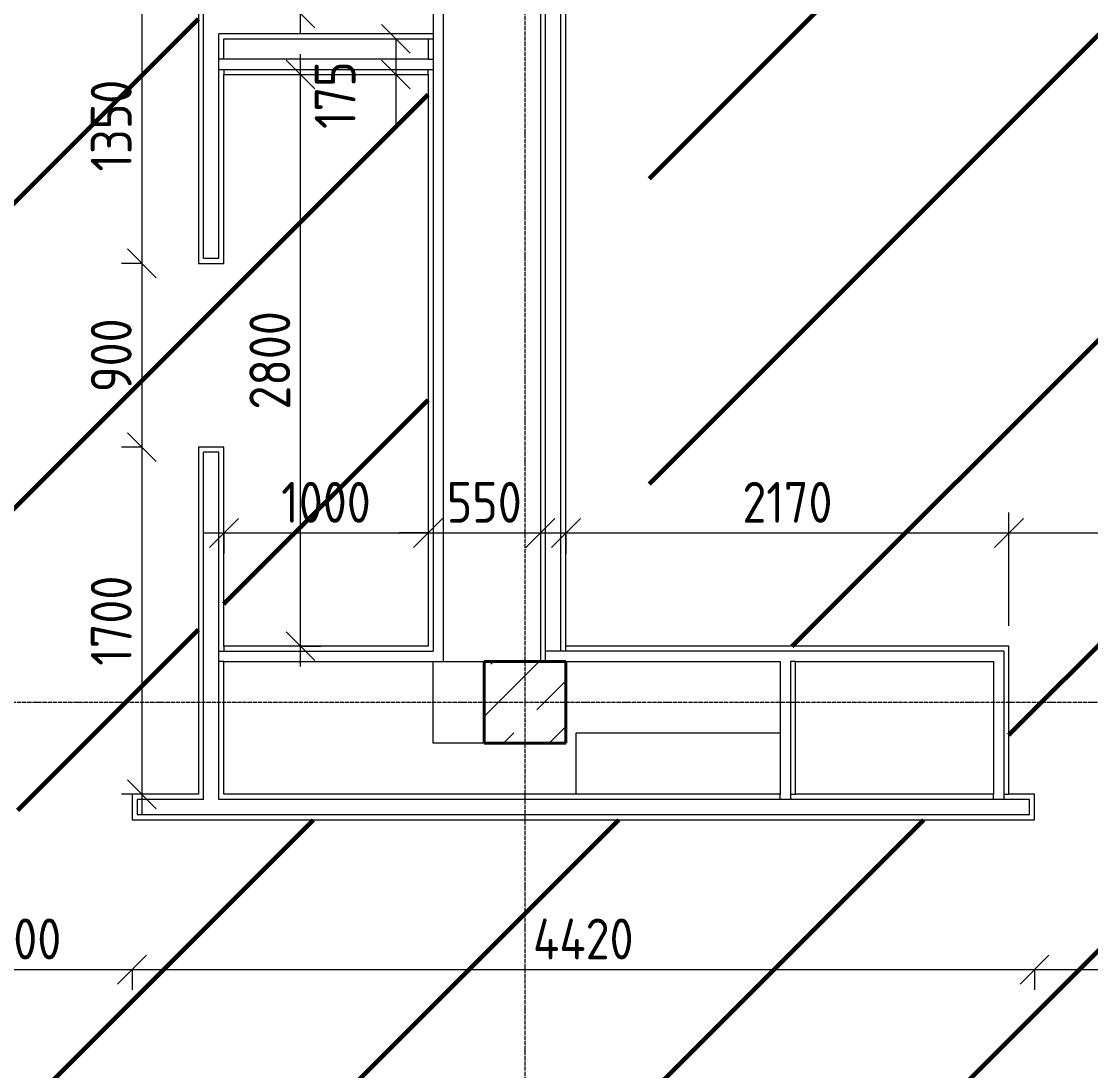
# Model space of a CAD drawing. Header units: millimetres. Extents: x -56773 to 323062, y -262288 to 76460.
# Drawn here: x -5658 to -421, y -148996 to -143857 of the extents above; entities that cross this region are included whole.
import ezdxf

# ---------------------------------------------------------------- set-up
doc = ezdxf.new("R2010")
doc.units = ezdxf.units.MM
doc.linetypes.add('ADSK_Линия сетки', pattern=[25, 20, -2.5, 0, -2.5])
for name, color, linetype, lineweight in [('1.1)Стяжка керамзит  2 этаж', 5, 'Continuous', 60), ('Несущие колонны', 7, 'Continuous', 18), ('Оси', 7, 'Continuous', 9), ('Перекрытие', 7, 'Continuous', 18), ('Размеры', 7, 'Continuous', 9), ('Стены внутренние', 7, 'Continuous', 18), ('Стены штриховка', 7, 'Continuous', 9)]:
    doc.layers.add(name, color=color, linetype=linetype, lineweight=lineweight)
doc.styles.add('GOST Common_3', font='', dxfattribs={"width": 0.9, "height": 200})
doc.styles.get('GOST Common_3').set_extended_font_data('GOST Common')
doc.dimstyles.new('ADSK_Основной_2_0', dxfattribs={"dimscale": 304.8, "dimtxt": 201.142999, "dimasz": 0.463911, "dimexe": 0.328084, "dimexo": 0.328084, "dimgap": 0.164042, "dimtad": 1, "dimdec": 3, "dimrnd": 0.001, "dimdsep": 46, "dimtxsty": 'GOST Common_3', "dimblk1": 'OBLIQUE', "dimblk2": 'OBLIQUE', "dimsah": 1, "dimcen": 0.09, "dimdle": 0.328084, "dimazin": 2, "dimtfac": 1, "dimtdec": 4, "dimtix": 1, "dimtmove": 0, "dimatfit": 3, "dimfxl": 1, "dimtvp": 1, "dimtolj": 1, "dimtzin": 0, "dimlwd": 20, "dimlwe": 20, "dimarcsym": 2})
doc.dimstyles.new('ADSK_Основной_2_0_1', dxfattribs={"dimscale": 304.8, "dimtxt": 201.142999, "dimasz": 0.463911, "dimexe": 0.328084, "dimexo": 0.328084, "dimgap": 0.164042, "dimtad": 1, "dimdec": 3, "dimrnd": 0.001, "dimdsep": 46, "dimtxsty": 'GOST Common_3', "dimblk1": 'OBLIQUE', "dimblk2": 'OBLIQUE', "dimsah": 1, "dimcen": 0.09, "dimdle": 0.328084, "dimazin": 2, "dimtfac": 1, "dimtdec": 4, "dimtix": 1, "dimtmove": 1, "dimatfit": 3, "dimfxl": 1, "dimtvp": 1, "dimtolj": 1, "dimtzin": 0, "dimlwd": 20, "dimlwe": 20, "dimarcsym": 2})
doc.dimstyles.new('ADSK_Основной_2_0_2', dxfattribs={"dimscale": 304.8, "dimtxt": 201.142999, "dimasz": 0.463911, "dimexe": 0.328084, "dimexo": 0.328084, "dimgap": 0.164042, "dimtad": 1, "dimdec": 3, "dimrnd": 0.001, "dimdsep": 46, "dimtxsty": 'GOST Common_3', "dimblk1": 'OBLIQUE', "dimblk2": 'OBLIQUE', "dimsah": 1, "dimcen": 0.09, "dimdle": 0.328084, "dimazin": 2, "dimtfac": 1, "dimtdec": 4, "dimtix": 1, "dimtmove": 0, "dimatfit": 3, "dimfxl": 1, "dimtvp": 1, "dimtolj": 1, "dimtzin": 0, "dimlwd": 20, "dimlwe": 20, "dimarcsym": 2})

# ---------------------------------------------------------------- blocks, each defined once
blk = doc.blocks.new('ADSK_КолоннаЖБ_Прямоугольная - 400x400 мм-1807143-Кладочный план 3-го этажа')
at = {"layer": 'Несущие колонны', "lineweight": 40}
for p, q in [((-200, 200), (200, 200)), ((-200, -200), (-200, 200)), ((200, 200), (200, -200)), ((200, -200), (-200, -200))]:
    blk.add_line(p, q, dxfattribs=at)
blk = doc.blocks.new('_Oblique')
at = {"color": 0, "linetype": 'ByBlock', "lineweight": -2}
blk.add_line((-0.5, -0.5), (0.5, 0.5), dxfattribs=at)
blk = doc.blocks.new('*D5490')
at = {"layer": 'Defpoints', "color": 0, "transparency": 16777216}
for p in [(-6215.6, -148401.5), (-5115.6, -148401.5), (-5115.6, -148501.5)]:
    blk.add_point(p, dxfattribs=at)
at = {"layer": 'Размеры', "color": 0, "lineweight": 20, "transparency": 16777216}
for p, q in [((-6315.6, -148501.5), (-5015.6, -148501.5)), ((-6215.6, -148501.5), (-6215.6, -148601.5)), ((-5115.6, -148501.5), (-5115.6, -148601.5))]:
    blk.add_line(p, q, dxfattribs=at)
at = {"layer": 'Размеры', "color": 0, "lineweight": 20, "transparency": 16777216, "xscale": 141.4, "yscale": 141.4, "zscale": 141.4, "rotation": 180}
blk.add_blockref('_Oblique', (-6215.6, -148501.5), dxfattribs=at)
at = {"layer": 'Размеры', "color": 0, "lineweight": 20, "transparency": 16777216, "xscale": 141.4, "yscale": 141.4, "zscale": 141.4}
blk.add_blockref('_Oblique', (-5115.6, -148501.5), dxfattribs=at)
at = {"layer": 'Размеры', "color": 0, "lineweight": 9, "transparency": 16777216, "insert": (-5665.6, -148351.5), "char_height": 200, "width": 515.472, "attachment_point": 5, "style": 'GOST Common_3'}
blk.add_mtext('\\A1;1100', dxfattribs=at)
blk = doc.blocks.new('*D5491')
at = {"layer": 'Defpoints', "color": 0, "transparency": 16777216}
for p in [(-5115.6, -148401.5), (-695.6, -148401.5), (-695.6, -148501.5)]:
    blk.add_point(p, dxfattribs=at)
at = {"layer": 'Размеры', "color": 0, "lineweight": 20, "transparency": 16777216}
for p, q in [((-5215.6, -148501.5), (-595.6, -148501.5)), ((-5115.6, -148501.5), (-5115.6, -148601.5)), ((-695.6, -148501.5), (-695.6, -148601.5))]:
    blk.add_line(p, q, dxfattribs=at)
at = {"layer": 'Размеры', "color": 0, "lineweight": 20, "transparency": 16777216, "xscale": 141.4, "yscale": 141.4, "zscale": 141.4, "rotation": 180}
blk.add_blockref('_Oblique', (-5115.6, -148501.5), dxfattribs=at)
at = {"layer": 'Размеры', "color": 0, "lineweight": 20, "transparency": 16777216, "xscale": 141.4, "yscale": 141.4, "zscale": 141.4}
blk.add_blockref('_Oblique', (-695.6, -148501.5), dxfattribs=at)
at = {"layer": 'Размеры', "color": 0, "lineweight": 9, "transparency": 16777216, "insert": (-2905.6, -148351.5), "char_height": 200, "width": 646.385, "attachment_point": 5, "style": 'GOST Common_3'}
blk.add_mtext('\\A1;4420', dxfattribs=at)
blk = doc.blocks.new('*D5492')
at = {"layer": 'Defpoints', "color": 0, "transparency": 16777216}
for p in [(-695.6, -148401.5), (504.4, -148401.5), (504.4, -148501.5)]:
    blk.add_point(p, dxfattribs=at)
at = {"layer": 'Размеры', "color": 0, "lineweight": 20, "transparency": 16777216}
for p, q in [((-795.6, -148501.5), (604.4, -148501.5)), ((-695.6, -148501.5), (-695.6, -148601.5)), ((504.4, -148501.5), (504.4, -148601.5))]:
    blk.add_line(p, q, dxfattribs=at)
at = {"layer": 'Размеры', "color": 0, "lineweight": 20, "transparency": 16777216, "xscale": 141.4, "yscale": 141.4, "zscale": 141.4, "rotation": 180}
blk.add_blockref('_Oblique', (-695.6, -148501.5), dxfattribs=at)
at = {"layer": 'Размеры', "color": 0, "lineweight": 20, "transparency": 16777216, "xscale": 141.4, "yscale": 141.4, "zscale": 141.4}
blk.add_blockref('_Oblique', (504.4, -148501.5), dxfattribs=at)
at = {"layer": 'Размеры', "color": 0, "lineweight": 9, "transparency": 16777216, "insert": (-95.6, -148351.5), "char_height": 200, "width": 560.473, "attachment_point": 5, "style": 'GOST Common_3'}
blk.add_mtext('\\A1;1200', dxfattribs=at)
blk = doc.blocks.new('*D5500')
at = {"layer": 'Defpoints', "color": 0, "transparency": 16777216}
for p in [(-4967.6, -143692.8), (-5067.6, -145042.8), (-4967.6, -145042.8)]:
    blk.add_point(p, dxfattribs=at)
at = {"layer": 'Размеры', "color": 0, "lineweight": 20, "transparency": 16777216}
for p, q in [((-5067.6, -143592.8), (-5067.6, -145142.8)), ((-5067.6, -143692.8), (-5167.6, -143692.8)), ((-5067.6, -145042.8), (-5167.6, -145042.8))]:
    blk.add_line(p, q, dxfattribs=at)
at = {"layer": 'Размеры', "color": 0, "lineweight": 20, "transparency": 16777216, "xscale": 141.4, "yscale": 141.4, "zscale": 141.4}
for p, rotation in [((-5067.6, -143692.8), 90), ((-5067.6, -145042.8), 270)]:
    blk.add_blockref('_Oblique', p, dxfattribs=dict(at, rotation=rotation))
at = {"layer": 'Размеры', "color": 0, "lineweight": 9, "transparency": 16777216, "insert": (-5217.6, -144367.8), "char_height": 200, "width": 560.473, "attachment_point": 5, "rotation": 90, "style": 'GOST Common_3'}
blk.add_mtext('\\A1;1350', dxfattribs=at)
blk = doc.blocks.new('*D5501')
at = {"layer": 'Defpoints', "color": 0, "transparency": 16777216}
for p in [(-4967.6, -145042.8), (-5067.6, -145942.8), (-4967.6, -145942.8)]:
    blk.add_point(p, dxfattribs=at)
at = {"layer": 'Размеры', "color": 0, "lineweight": 20, "transparency": 16777216}
for p, q in [((-5067.6, -144942.8), (-5067.6, -146042.8)), ((-5067.6, -145042.8), (-5167.6, -145042.8)), ((-5067.6, -145942.8), (-5167.6, -145942.8))]:
    blk.add_line(p, q, dxfattribs=at)
at = {"layer": 'Размеры', "color": 0, "lineweight": 20, "transparency": 16777216, "xscale": 141.4, "yscale": 141.4, "zscale": 141.4}
for p, rotation in [((-5067.6, -145042.8), 90), ((-5067.6, -145942.8), 270)]:
    blk.add_blockref('_Oblique', p, dxfattribs=dict(at, rotation=rotation))
at = {"layer": 'Размеры', "color": 0, "lineweight": 9, "transparency": 16777216, "insert": (-5217.6, -145492.8), "char_height": 200, "width": 454.106, "attachment_point": 5, "rotation": 90, "style": 'GOST Common_3'}
blk.add_mtext('\\A1;900', dxfattribs=at)
blk = doc.blocks.new('*D5502')
at = {"layer": 'Defpoints', "color": 0, "transparency": 16777216}
for p in [(-4967.6, -145942.8), (-5067.6, -147642.8), (-4967.6, -147642.8)]:
    blk.add_point(p, dxfattribs=at)
at = {"layer": 'Размеры', "color": 0, "lineweight": 20, "transparency": 16777216}
for p, q in [((-5067.6, -145842.8), (-5067.6, -147742.8)), ((-5067.6, -145942.8), (-5167.6, -145942.8)), ((-5067.6, -147642.8), (-5167.6, -147642.8))]:
    blk.add_line(p, q, dxfattribs=at)
at = {"layer": 'Размеры', "color": 0, "lineweight": 20, "transparency": 16777216, "xscale": 141.4, "yscale": 141.4, "zscale": 141.4}
for p, rotation in [((-5067.6, -145942.8), 90), ((-5067.6, -147642.8), 270)]:
    blk.add_blockref('_Oblique', p, dxfattribs=dict(at, rotation=rotation))
at = {"layer": 'Размеры', "color": 0, "lineweight": 9, "transparency": 16777216, "insert": (-5217.6, -146792.8), "char_height": 200, "width": 560.473, "attachment_point": 5, "rotation": 90, "style": 'GOST Common_3'}
blk.add_mtext('\\A1;1700', dxfattribs=at)
blk = doc.blocks.new('*D5510')
at = {"layer": 'Defpoints', "color": 0, "transparency": 16777216}
for p in [(-4390.7, -141392.8), (-4290.7, -141392.8), (-4390.7, -143817.8)]:
    blk.add_point(p, dxfattribs=at)
at = {"layer": 'Размеры', "color": 0, "lineweight": 20, "transparency": 16777216}
for p, q in [((-4290.7, -143917.8), (-4290.7, -141292.8)), ((-4290.7, -141392.8), (-4190.7, -141392.8)), ((-4290.7, -143817.8), (-4190.7, -143817.8))]:
    blk.add_line(p, q, dxfattribs=at)
at = {"layer": 'Размеры', "color": 0, "lineweight": 20, "transparency": 16777216, "xscale": 141.4, "yscale": 141.4, "zscale": 141.4}
for p, rotation in [((-4290.7, -141392.8), 90), ((-4290.7, -143817.8), 270)]:
    blk.add_blockref('_Oblique', p, dxfattribs=dict(at, rotation=rotation))
at = {"layer": 'Размеры', "color": 0, "lineweight": 9, "transparency": 16777216, "insert": (-4440.7, -142605.3), "char_height": 200, "width": 625.93, "attachment_point": 5, "rotation": 90, "style": 'GOST Common_3'}
blk.add_mtext('\\A1;2425', dxfattribs=at)
blk = doc.blocks.new('*D5511')
at = {"layer": 'Defpoints', "color": 0, "transparency": 16777216}
for p in [(-4390.7, -144117.8), (-4290.7, -144117.8), (-4390.7, -146917.8)]:
    blk.add_point(p, dxfattribs=at)
at = {"layer": 'Размеры', "color": 0, "lineweight": 20, "transparency": 16777216}
for p, q in [((-4290.7, -147017.8), (-4290.7, -144017.8)), ((-4290.7, -144117.8), (-4190.7, -144117.8)), ((-4290.7, -146917.8), (-4190.7, -146917.8))]:
    blk.add_line(p, q, dxfattribs=at)
at = {"layer": 'Размеры', "color": 0, "lineweight": 20, "transparency": 16777216, "xscale": 141.4, "yscale": 141.4, "zscale": 141.4}
for p, rotation in [((-4290.7, -144117.8), 90), ((-4290.7, -146917.8), 270)]:
    blk.add_blockref('_Oblique', p, dxfattribs=dict(at, rotation=rotation))
at = {"layer": 'Размеры', "color": 0, "lineweight": 9, "transparency": 16777216, "insert": (-4440.7, -145517.8), "char_height": 200, "width": 605.475, "attachment_point": 5, "rotation": 90, "style": 'GOST Common_3'}
blk.add_mtext('\\A1;2800', dxfattribs=at)
blk = doc.blocks.new('*D5512')
at = {"layer": 'Defpoints', "color": 0, "transparency": 16777216}
for p in [(-4390.7, -143942.8), (-3823.4, -143942.8), (-4390.7, -144117.8)]:
    blk.add_point(p, dxfattribs=at)
at = {"layer": 'Размеры', "color": 0, "lineweight": 20, "transparency": 16777216}
for p, q in [((-4290.7, -143942.8), (-3723.4, -143942.8)), ((-3823.4, -143942.8), (-3823.4, -144217.8)), ((-4290.7, -144117.8), (-3723.4, -144117.8)), ((-3823.4, -144117.8), (-3823.4, -144362.8))]:
    blk.add_line(p, q, dxfattribs=at)
at = {"layer": 'Размеры', "color": 0, "lineweight": 20, "transparency": 16777216, "xscale": 141.4, "yscale": 141.4, "zscale": 141.4}
for p, rotation in [((-3823.4, -143942.8), 90), ((-3823.4, -144117.8), 270)]:
    blk.add_blockref('_Oblique', p, dxfattribs=dict(at, rotation=rotation))
at = {"layer": 'Размеры', "color": 0, "lineweight": 9, "transparency": 16777216, "insert": (-4221, -144384), "char_height": 200, "width": 409.104, "attachment_point": 1, "rotation": 90, "line_spacing_factor": 1.022761, "style": 'GOST Common_3'}
blk.add_mtext('\\A1;175', dxfattribs=at)
blk = doc.blocks.new('*D5513')
at = {"layer": 'Defpoints', "color": 0, "transparency": 16777216}
for p in [(-4665.6, -146262.9), (-3665.6, -146262.9), (-3665.6, -146362.9)]:
    blk.add_point(p, dxfattribs=at)
at = {"layer": 'Размеры', "color": 0, "lineweight": 20, "transparency": 16777216}
for p, q in [((-4765.6, -146362.9), (-3565.6, -146362.9)), ((-4665.6, -146362.9), (-4665.6, -146462.9)), ((-3665.6, -146362.9), (-3665.6, -146462.9))]:
    blk.add_line(p, q, dxfattribs=at)
at = {"layer": 'Размеры', "color": 0, "lineweight": 20, "transparency": 16777216, "xscale": 141.4, "yscale": 141.4, "zscale": 141.4, "rotation": 180}
blk.add_blockref('_Oblique', (-4665.6, -146362.9), dxfattribs=at)
at = {"layer": 'Размеры', "color": 0, "lineweight": 20, "transparency": 16777216, "xscale": 141.4, "yscale": 141.4, "zscale": 141.4}
blk.add_blockref('_Oblique', (-3665.6, -146362.9), dxfattribs=at)
at = {"layer": 'Размеры', "color": 0, "lineweight": 9, "transparency": 16777216, "insert": (-4165.6, -146212.9), "char_height": 200, "width": 560.473, "attachment_point": 5, "style": 'GOST Common_3'}
blk.add_mtext('\\A1;1000', dxfattribs=at)
blk = doc.blocks.new('*D5514')
at = {"layer": 'Defpoints', "color": 0, "transparency": 16777216}
for p in [(-3665.6, -146262.9), (-3115.6, -146262.9), (-3115.6, -146362.9)]:
    blk.add_point(p, dxfattribs=at)
at = {"layer": 'Размеры', "color": 0, "lineweight": 20, "transparency": 16777216}
for p, q in [((-3665.6, -146362.9), (-3807, -146362.9)), ((-3665.6, -146362.9), (-3665.6, -146462.9)), ((-3665.6, -146362.9), (-3115.6, -146362.9)), ((-3115.6, -146362.9), (-3115.6, -146462.9)), ((-3115.6, -146362.9), (-2974.2, -146362.9))]:
    blk.add_line(p, q, dxfattribs=at)
at = {"layer": 'Размеры', "color": 0, "lineweight": 20, "transparency": 16777216, "xscale": 141.4, "yscale": 141.4, "zscale": 141.4}
blk.add_blockref('_Oblique', (-3665.6, -146362.9), dxfattribs=at)
at = {"layer": 'Размеры', "color": 0, "lineweight": 20, "transparency": 16777216, "xscale": 141.4, "yscale": 141.4, "zscale": 141.4, "rotation": 180}
blk.add_blockref('_Oblique', (-3115.6, -146362.9), dxfattribs=at)
at = {"layer": 'Размеры', "color": 0, "lineweight": 9, "transparency": 16777216, "insert": (-3390.6, -146212.9), "char_height": 200, "width": 454.106, "attachment_point": 5, "style": 'GOST Common_3'}
blk.add_mtext('\\A1;550', dxfattribs=at)
blk = doc.blocks.new('*D5515')
at = {"layer": 'Defpoints', "color": 0, "transparency": 16777216}
for p in [(-2990.6, -146262.9), (-820.6, -146362.9), (-820.6, -146917.8)]:
    blk.add_point(p, dxfattribs=at)
at = {"layer": 'Размеры', "color": 0, "lineweight": 20, "transparency": 16777216}
for p, q in [((-820.6, -146817.8), (-820.6, -146262.9)), ((-3090.6, -146362.9), (-720.6, -146362.9)), ((-2990.6, -146362.9), (-2990.6, -146462.9))]:
    blk.add_line(p, q, dxfattribs=at)
at = {"layer": 'Размеры', "color": 0, "lineweight": 20, "transparency": 16777216, "xscale": 141.4, "yscale": 141.4, "zscale": 141.4, "rotation": 180}
blk.add_blockref('_Oblique', (-2990.6, -146362.9), dxfattribs=at)
at = {"layer": 'Размеры', "color": 0, "lineweight": 20, "transparency": 16777216, "xscale": 141.4, "yscale": 141.4, "zscale": 141.4}
blk.add_blockref('_Oblique', (-820.6, -146362.9), dxfattribs=at)
at = {"layer": 'Размеры', "color": 0, "lineweight": 9, "transparency": 16777216, "insert": (-1905.6, -146212.9), "char_height": 200, "width": 560.473, "attachment_point": 5, "style": 'GOST Common_3'}
blk.add_mtext('\\A1;2170', dxfattribs=at)
blk = doc.blocks.new('*D5516')
at = {"layer": 'Defpoints', "color": 0, "transparency": 16777216}
for p in [(629.4, -146362.9), (-820.6, -146917.8), (629.4, -146917.8)]:
    blk.add_point(p, dxfattribs=at)
at = {"layer": 'Размеры', "color": 0, "lineweight": 20, "transparency": 16777216}
for p, q in [((-820.6, -146817.8), (-820.6, -146262.9)), ((629.4, -146817.8), (629.4, -146262.9)), ((-920.6, -146362.9), (729.4, -146362.9))]:
    blk.add_line(p, q, dxfattribs=at)
at = {"layer": 'Размеры', "color": 0, "lineweight": 20, "transparency": 16777216, "xscale": 141.4, "yscale": 141.4, "zscale": 141.4, "rotation": 180}
blk.add_blockref('_Oblique', (-820.6, -146362.9), dxfattribs=at)
at = {"layer": 'Размеры', "color": 0, "lineweight": 20, "transparency": 16777216, "xscale": 141.4, "yscale": 141.4, "zscale": 141.4}
blk.add_blockref('_Oblique', (629.4, -146362.9), dxfattribs=at)
at = {"layer": 'Размеры', "color": 0, "lineweight": 9, "transparency": 16777216, "insert": (-95.6, -146212.9), "char_height": 200, "width": 580.928, "attachment_point": 5, "style": 'GOST Common_3'}
blk.add_mtext('\\A1;1450', dxfattribs=at)

msp = doc.modelspace()

# ---------------------------------------------------------------- hatches: boundary and pattern name
at = {"layer": '1.1)Стяжка керамзит  2 этаж', "transparency": 33554687}
h = msp.add_hatch(dxfattribs=at)
h.set_pattern_fill('ANSI31', color=5, scale=333)
h.paths.add_polyline_path([(-6615.6385, -138767.7816), (-6765.6385, -138767.7816), (-6765.6385, -138642.7816), (-6290.6385, -138642.7816), (-6290.6385, -138767.7816), (-6490.6385, -138767.7816), (-6490.6385, -147642.7816), (-6215.6385, -147642.7816), (-6215.6385, -147720.3127), (-5115.6385, -147720.3127), (-5115.6385, -147642.7816), (-4790.6385, -147642.7816), (-4790.6385, -145942.7816), (-4665.6385, -145942.7816), (-4665.6385, -146917.7816), (-3665.6385, -146917.7816), (-3665.6385, -144117.7816), (-4665.6385, -144117.7816), (-4665.6385, -145042.7816), (-4790.6385, -145042.7816), (-4790.6385, -143692.7816), (-4665.6385, -143692.7816), (-4665.6385, -143817.7816), (-3665.6385, -143817.7816), (-3665.6385, -141392.7816), (-4665.6385, -141392.7816), (-4665.6385, -142792.7816), (-4790.6385, -142792.7816), (-4790.6385, -141267.7816), (-3390.6385, -141267.7816), (-3390.6385, -140992.7816), (-3240.6385, -140992.7816), (-3240.6385, -138767.7816), (-5190.6385, -138767.7816), (-5190.6385, -138642.7816), (-3240.6385, -138642.7816), (-3240.6385, -138492.7816), (-3240.6385, -137897.8439), (-8915.6385, -137897.8439), (-8915.6385, -138642.7816), (-7865.6385, -138642.7816), (-7865.6385, -138767.7816), (-8915.6385, -138767.7816), (-8915.6385, -141267.7816), (-8340.6385, -141267.7816), (-8340.6385, -142792.7816), (-8465.6385, -142792.7816), (-8465.6385, -141392.7816), (-8990.6385, -141392.7816), (-9390.6385, -141392.7816), (-9465.6385, -141392.7816), (-9465.6385, -143817.7816), (-8465.6385, -143817.7816), (-8465.6385, -143692.7816), (-8340.6385, -143692.7816), (-8340.6385, -145042.7816), (-8465.6385, -145042.7816), (-8465.6385, -144117.7816), (-9465.6385, -144117.7816), (-9465.6385, -146717.7816), (-8465.6385, -146717.7816), (-8465.6385, -145942.7816), (-8340.6385, -145942.7816), (-8340.6385, -147642.7816), (-8015.6385, -147642.7816), (-8015.6385, -147720.3127), (-6915.6385, -147720.3127), (-6915.6385, -147642.7816), (-6615.6385, -147642.7816)])
h = msp.add_hatch(dxfattribs=at)
h.set_pattern_fill('ANSI31', color=5, scale=333)
h.paths.add_polyline_path([(5609.3615, -143967.7816), (2734.3615, -143967.7816), (2734.3615, -144092.7816), (2609.3615, -144092.7816), (2609.3615, -141392.7816), (2609.3615, -141242.7816), (2009.3615, -141242.7816), (359.3615, -141242.7816), (-790.6385, -141242.7816), (-2040.6385, -141242.7816), (-2581.3513, -141242.7816), (-2581.3513, -146917.7816), (-820.6385, -146917.7816), (-820.6385, -147642.7816), (-695.6385, -147642.7816), (-695.6385, -147720.3127), (504.3615, -147720.3127), (504.3615, -147642.7816), (629.3615, -147642.7816), (629.3615, -146917.7816), (2609.3615, -146917.7816), (2609.3615, -145092.7816), (2734.3615, -145092.7816), (2734.3615, -146917.7816), (5609.3615, -146917.7816)])
h = msp.add_hatch(dxfattribs=at)
h.set_pattern_fill('ANSI31', color=5, scale=333)
h.paths.add_polyline_path([(-2581.3513, -147767.7816), (-5115.6385, -147767.7816), (-6215.6385, -147758.999), (-6215.6385, -147767.7816), (-6915.6385, -147767.7816), (-8015.6385, -147755.1854), (-8015.6385, -147767.7816), (-9390.6385, -147767.7816), (-9390.6385, -148367.7816), (-9515.6385, -148367.7816), (-9515.6385, -147767.7816), (-9765.6385, -147767.7816), (-11060.9949, -147720.3127), (-11060.9949, -157542.7816), (-10540.6385, -157542.7816), (-9390.6385, -157542.7816), (-9390.6385, -157392.7816), (-8990.6385, -157392.7816), (-8990.6385, -157542.7816), (-6640.6385, -157542.7816), (-6640.6385, -153892.7816), (-6515.6385, -153892.7816), (-6515.6385, -157542.7816), (-3390.6385, -157542.7816), (-3390.6385, -157392.7816), (-3390.6385, -151867.7816), (-6515.6385, -151867.7816), (-6515.6385, -152692.7816), (-6640.6385, -152692.7816), (-6640.6385, -151867.7816), (-9515.6385, -151867.7816), (-9515.6385, -150417.7816), (-9390.6385, -150417.7816), (-9390.6385, -151017.7816), (-8940.6385, -151017.7816), (-7140.6385, -151017.7816), (-2581.3513, -151017.7816)])
h = msp.add_hatch(dxfattribs=at)
h.set_pattern_fill('ANSI31', color=5, scale=333)
h.paths.add_polyline_path([(5898.2923, -147767.7816), (504.3615, -147767.7816), (-695.6385, -147749.3215), (-695.6385, -147767.7816), (-2581.3513, -147767.7816), (-2581.3513, -151017.7816), (-1890.6385, -151017.7816), (-1890.6385, -151142.7816), (-1990.6385, -151142.7816), (-1990.6385, -151867.7816), (-2581.3513, -151867.7816), (-2581.3513, -157542.7816), (-640.6385, -157542.7816), (-640.6385, -151867.7816), (-740.6385, -151867.7816), (-740.6385, -151142.7816), (-840.6385, -151142.7816), (-840.6385, -151017.7816), (3034.3615, -151017.7816), (3034.3615, -152692.7816), (2909.3615, -152692.7816), (2909.3615, -151867.7816), (-515.6385, -151867.7816), (-515.6385, -157542.7816), (2609.3615, -157542.7816), (2609.3615, -157392.7816), (2909.3615, -157392.7816), (2909.3615, -153892.7816), (3034.3615, -153892.7816), (3034.3615, -157542.7816), (5898.2923, -157542.7816)])
at = {"layer": 'Несущие колонны', "lineweight": 9}
h = msp.add_hatch(dxfattribs=at)
h.set_pattern_fill('FP_1', color=256, style=0, pattern_type=2)
h.set_pattern_definition([(45, (9.36, -150597.75), (-224.506, 224.506), []), (45, (233.87, -150597.75), (-224.506, 224.506), [396.875, -79.375, 3.353, -76.022])])
h.paths.add_polyline_path([(-3131.526, -147392.7816), (-2990.6385, -147392.7816), (-2990.6385, -146992.7816), (-3390.6385, -146992.7816), (-3390.6385, -147392.7816)])

# ---------------------------------------------------------------- linework, layer by layer
for p, q in [((-2990.6385, -146992.7816), (-3390.6385, -146992.7816)), ((-3390.6385, -146992.7816), (-3390.6385, -147392.7816)), ((-2990.6385, -147392.7816), (-2990.6385, -146992.7816)), ((-3390.6385, -147392.7816), (-2990.6385, -147392.7816))]:
    msp.add_line(p, q, dxfattribs=at)
at = {"layer": 'Оси', "linetype": 'ADSK_Линия сетки', "lineweight": 5}
for p, q in [((-3190.6385, -161571.6329), (-3190.6385, -126096.8365)), ((62587.9153, -147192.7816), (-25230.7352, -147192.7816))]:
    msp.add_line(p, q, dxfattribs=at)
at = {"layer": 'Перекрытие'}
for p, q in [((-3640.6385, -147392.7816), (-3640.6385, -146992.7816)), ((-3590.6385, -146992.7816), (-3390.6385, -146992.7816)), ((-2940.6385, -147342.7816), (-1940.6385, -147342.7816)), ((-2940.6385, -147642.7816), (-2940.6385, -147342.7816)), ((-3390.6385, -147392.7816), (-3640.6385, -147392.7816))]:
    msp.add_line(p, q, dxfattribs=at)
at = {"layer": 'Стены внутренние', "lineweight": 5}
for p, q in [((-2990.6385, -146917.7816), (-2990.6385, -141392.7816)), ((-3590.6385, -146992.7816), (-3590.6385, -141867.7816)), ((-3115.6385, -141867.7816), (-3115.6385, -146992.7816)), ((-4790.6385, -143692.7816), (-4790.6385, -145042.7816)), ((-4665.6385, -144042.7816), (-4665.6385, -143942.7816)), ((-4665.6385, -143942.7816), (-3665.6385, -143942.7816)), ((-3665.6385, -143942.7816), (-3665.6385, -144042.7816)), ((-3665.6385, -144042.7816), (-4665.6385, -144042.7816)), ((-4665.6385, -145042.7816), (-4665.6385, -144117.7816)), ((-4665.6385, -144117.7816), (-3665.6385, -144117.7816)), ((-3665.6385, -144117.7816), (-3665.6385, -146917.7816)), ((-4790.6385, -145042.7816), (-4665.6385, -145042.7816)), ((-4790.6385, -145942.7816), (-4790.6385, -147642.7816)), ((-4665.6385, -145942.7816), (-4790.6385, -145942.7816)), ((-4665.6385, -146917.7816), (-4665.6385, -145942.7816)), ((-3665.6385, -146917.7816), (-4665.6385, -146917.7816)), ((-820.6385, -146917.7816), (-2990.6385, -146917.7816)), ((-820.6385, -147642.7816), (-820.6385, -146917.7816)), ((-4665.6385, -147642.7816), (-4665.6385, -146992.7816)), ((-4665.6385, -146992.7816), (-3590.6385, -146992.7816)), ((-3115.6385, -146992.7816), (-1940.6385, -146992.7816)), ((-1940.6385, -146992.7816), (-1940.6385, -147642.7816)), ((-1865.6385, -146992.7816), (-895.6385, -146992.7816)), ((-1865.6385, -147642.7816), (-1865.6385, -146992.7816)), ((-895.6385, -146992.7816), (-895.6385, -147642.7816)), ((-4790.6385, -147642.7816), (-5115.6385, -147642.7816)), ((-5115.6385, -147642.7816), (-5115.6385, -147767.7816)), ((-1940.6385, -147642.7816), (-4665.6385, -147642.7816)), ((-895.6385, -147642.7816), (-1865.6385, -147642.7816)), ((-695.6385, -147642.7816), (-820.6385, -147642.7816)), ((-695.6385, -147767.7816), (-695.6385, -147642.7816)), ((-5115.6385, -147767.7816), (-695.6385, -147767.7816))]:
    msp.add_line(p, q, dxfattribs=at)
at = {"layer": 'Стены штриховка', "lineweight": 9}
for p, q in [((-3640.6385, -141367.7816), (-3640.6385, -146942.7816)), ((-3090.6385, -146992.7816), (-3090.6385, -141392.7816)), ((-3015.6385, -146942.7816), (-3015.6385, -141392.7816)), ((-4765.6385, -145017.7816), (-4765.6385, -143717.7816)), ((-4690.6385, -145017.7816), (-4690.6385, -143917.7816)), ((-3640.6385, -143917.7816), (-4690.6385, -143917.7816)), ((-3665.6385, -143942.7816), (-3640.6385, -143942.7816)), ((-4665.6385, -144042.7816), (-4690.6385, -144042.7816)), ((-3665.6385, -144042.7816), (-3640.6385, -144042.7816)), ((-4690.6385, -144092.7816), (-3640.6385, -144092.7816)), ((-4665.6385, -144092.7816), (-4665.6385, -144117.7816)), ((-3665.6385, -144117.7816), (-3665.6385, -144092.7816)), ((-4765.6385, -145017.7816), (-4690.6385, -145017.7816)), ((-4690.6385, -145967.7816), (-4765.6385, -145967.7816)), ((-4765.6385, -147667.7816), (-4765.6385, -145967.7816)), ((-4690.6385, -147667.7816), (-4690.6385, -145967.7816)), ((-4690.6385, -146942.7816), (-3640.6385, -146942.7816)), ((-4665.6385, -146917.7816), (-4665.6385, -146942.7816)), ((-845.6385, -146942.7816), (-3090.6385, -146942.7816)), ((-2990.6385, -146942.7816), (-2990.6385, -146917.7816)), ((-845.6385, -146942.7816), (-845.6385, -147667.7816)), ((-4665.6385, -146992.7816), (-4690.6385, -146992.7816)), ((-1865.6385, -146992.7816), (-1890.6385, -146992.7816)), ((-1890.6385, -146992.7816), (-1890.6385, -147667.7816)), ((-4765.6385, -147667.7816), (-5090.6385, -147667.7816)), ((-5090.6385, -147667.7816), (-5090.6385, -147742.7816)), ((-720.6385, -147667.7816), (-4690.6385, -147667.7816)), ((-1940.6385, -147667.7816), (-1940.6385, -147642.7816)), ((-1890.6385, -147642.7816), (-1865.6385, -147642.7816)), ((-895.6385, -147667.7816), (-895.6385, -147642.7816)), ((-845.6385, -147642.7816), (-820.6385, -147642.7816)), ((-720.6385, -147742.7816), (-720.6385, -147667.7816)), ((-5090.6385, -147742.7816), (-720.6385, -147742.7816))]:
    msp.add_line(p, q, dxfattribs=at)

# ---------------------------------------------------------------- block references
at = {"layer": 'Несущие колонны', "lineweight": 40, "rotation": 89.9999999999999}
msp.add_blockref('ADSK_КолоннаЖБ_Прямоугольная - 400x400 мм-1807143-Кладочный план 3-го этажа', (-3190.6385, -147192.7816), dxfattribs=at)

# ---------------------------------------------------------------- dimensions: what is measured, and where the dimension line sits
at = {"layer": 'Размеры', "lineweight": 9}
for base, p1, p2, override, picture, middle in [((-4290.6948, -141392.7816), (-4390.6797, -143817.7816), (-4390.6797, -141392.7816), {"dimpost": '<>', "dimfxl": 2425}, '*D5510', (-4440.6948, -142605.2816)), ((-5067.6055, -145042.7816), (-4967.6206, -143692.7816), (-4967.6206, -145042.7816), {"dimpost": '<>', "dimfxl": 1350}, '*D5500', (-5217.6055, -144367.7816)), ((-4290.6948, -144117.7816), (-4390.6797, -146917.7816), (-4390.6797, -144117.7816), {"dimpost": '<>', "dimfxl": 2800}, '*D5511', (-4440.6948, -145517.7816)), ((-5067.6055, -145942.7816), (-4967.6206, -145042.7816), (-4967.6206, -145942.7816), {"dimpost": '<>', "dimfxl": 900}, '*D5501', (-5217.6055, -145492.7816)), ((-5067.6055, -147642.7816), (-4967.6206, -145942.7816), (-4967.6206, -147642.7816), {"dimpost": '<>', "dimfxl": 1700}, '*D5502', (-5217.6055, -146792.7816))]:
    dim = msp.add_linear_dim(base=base, p1=p1, p2=p2, angle=90, dimstyle='ADSK_Основной_2_0_2', override=override, dxfattribs=at)
    dim.commit()
    dim.dimension.update_dxf_attribs({"geometry": picture, "text_midpoint": middle})
dim = msp.add_linear_dim(base=(-3823.4018, -143942.7816), p1=(-4390.6797, -144117.7816), p2=(-4390.6797, -143942.7816), angle=90, dimstyle='ADSK_Основной_2_0', override={"dimpost": '<>', "dimfxl": 175}, dxfattribs=at)
dim.commit()
dim.dimension.update_dxf_attribs({"geometry": '*D5512', "text_midpoint": (-4087.6875, -144362.7588), "dimtype": 160, "text_rotation": 90})
for base, p1, p2, dimstyle, override, picture, middle in [((-3665.6385, -146362.8924), (-4665.6385, -146262.9075), (-3665.6385, -146262.9075), 'ADSK_Основной_2_0_2', {"dimpost": '<>', "dimfxl": 1000}, '*D5513', (-4165.6385, -146212.8924)), ((-3115.6385, -146362.8924), (-3665.6385, -146262.9075), (-3115.6385, -146262.9075), 'ADSK_Основной_2_0_2', {"dimpost": '<>', "dimfxl": 550}, '*D5514', (-3390.6385, -146212.8924)), ((-820.6385, -146362.8924), (-2990.6385, -146262.9075), (-820.6385, -146917.7816), 'ADSK_Основной_2_0_2', {"dimpost": '<>', "dimfxl": 2266.662768}, '*D5515', (-1905.6385, -146212.8924)), ((629.3615, -146362.8924), (-820.6385, -146917.7816), (629.3615, -146917.7816), 'ADSK_Основной_2_0_2', {"dimpost": '<>', "dimfxl": 1450}, '*D5516', (-95.6385, -146212.8924)), ((-5115.6385, -148501.5041), (-6215.6385, -148401.5192), (-5115.6385, -148401.5192), 'ADSK_Основной_2_0_1', {"dimpost": '<>', "dimfxl": 1100}, '*D5490', (-5665.6385, -148351.5041)), ((-695.6385, -148501.5041), (-5115.6385, -148401.5192), (-695.6385, -148401.5192), 'ADSK_Основной_2_0_1', {"dimpost": '<>', "dimfxl": 4420}, '*D5491', (-2905.6385, -148351.5041)), ((504.3615, -148501.5041), (-695.6385, -148401.5192), (504.3615, -148401.5192), 'ADSK_Основной_2_0_1', {"dimpost": '<>', "dimfxl": 1200}, '*D5492', (-95.6385, -148351.5041))]:
    dim = msp.add_linear_dim(base=base, p1=p1, p2=p2, dimstyle=dimstyle, override=override, dxfattribs=at)
    dim.commit()
    dim.dimension.update_dxf_attribs({"geometry": picture, "text_midpoint": middle})

doc.saveas('drawing.dxf')
